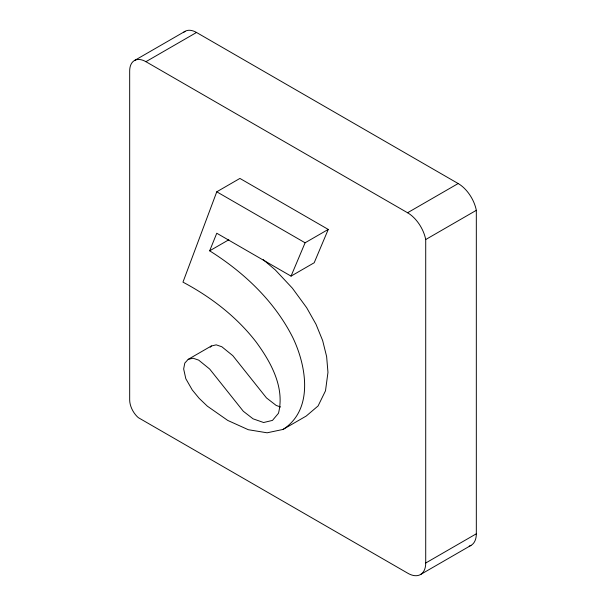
<?xml version="1.0" encoding="UTF-8"?>
<svg xmlns="http://www.w3.org/2000/svg" width="606" height="606" viewBox="0 0 606 606"><rect width="100%" height="100%" fill="white"/><g stroke="black" fill="none" stroke-linecap="round" stroke-linejoin="round"><path stroke-width="0.91" d="M283.047 429.434C313.953 409.52 306.409 365.926 292.842 337.633C274.503 301.167 243.923 272.344 209.668 250.823L216.766 233.234L291.047 276.124L314.196 262.754L328.247 229.424L239.915 178.429L216.766 191.799L182.967 282.146C210.926 297.001 236.537 316.665 255.99 341.814C270.837 361.979 285.04 387.446 278.472 413.262L272.473 420.397L263.625 422.518L253.073 418.829L243.332 411.285L209.668 369.039L198.685 360.123L193.064 358.207L188.178 359.366L184.792 363.108L183.656 368.963L185.815 378.72L192.284 389.999L199.139 398.316L207.343 406.164L227.75 420.435L248.308 429.715L267.117 432.805L283.047 429.434L306.197 416.064L318.089 405.944L325.498 390.809L327.967 372.379L326.634 356.593L322.65 340.557L315.999 324.263L306.681 307.727L292.365 288.161L275.283 269.92L263.231 259.663M291.047 276.124L305.091 242.794L328.247 229.424M210.199 347.246L211.327 345.996L216.213 344.844L221.834 346.761L232.825 355.677L266.481 397.915L276.222 405.467L280.616 406.997M134.434 60.555L185.042 31.338M476.324 533.795L425.715 563.012A25.187 14.544 60 0 1 407.565 573.094L138.395 417.693L137.07 416.489A16.089 9.287 60 0 1 129.676 400.058L129.676 71.069A22.967 13.256 60 0 1 145.917 61.691L196.518 32.474L458.166 183.535A26.49 15.294 60 0 1 476.324 210.32L476.324 533.795A25.187 14.544 60 0 1 469.195 546.142M209.668 250.823L228.833 239.764M145.917 61.691L407.565 212.751L458.166 183.535M188.178 359.366L211.327 345.996M425.715 563.012L425.715 239.537L476.324 210.32M420.382 574.617L470.983 545.4M216.766 191.799L305.091 242.794M407.565 212.751A26.49 15.294 60 0 1 425.715 239.537M183.641 32.376A22.967 13.256 60 0 1 196.518 32.474"/></g></svg>
